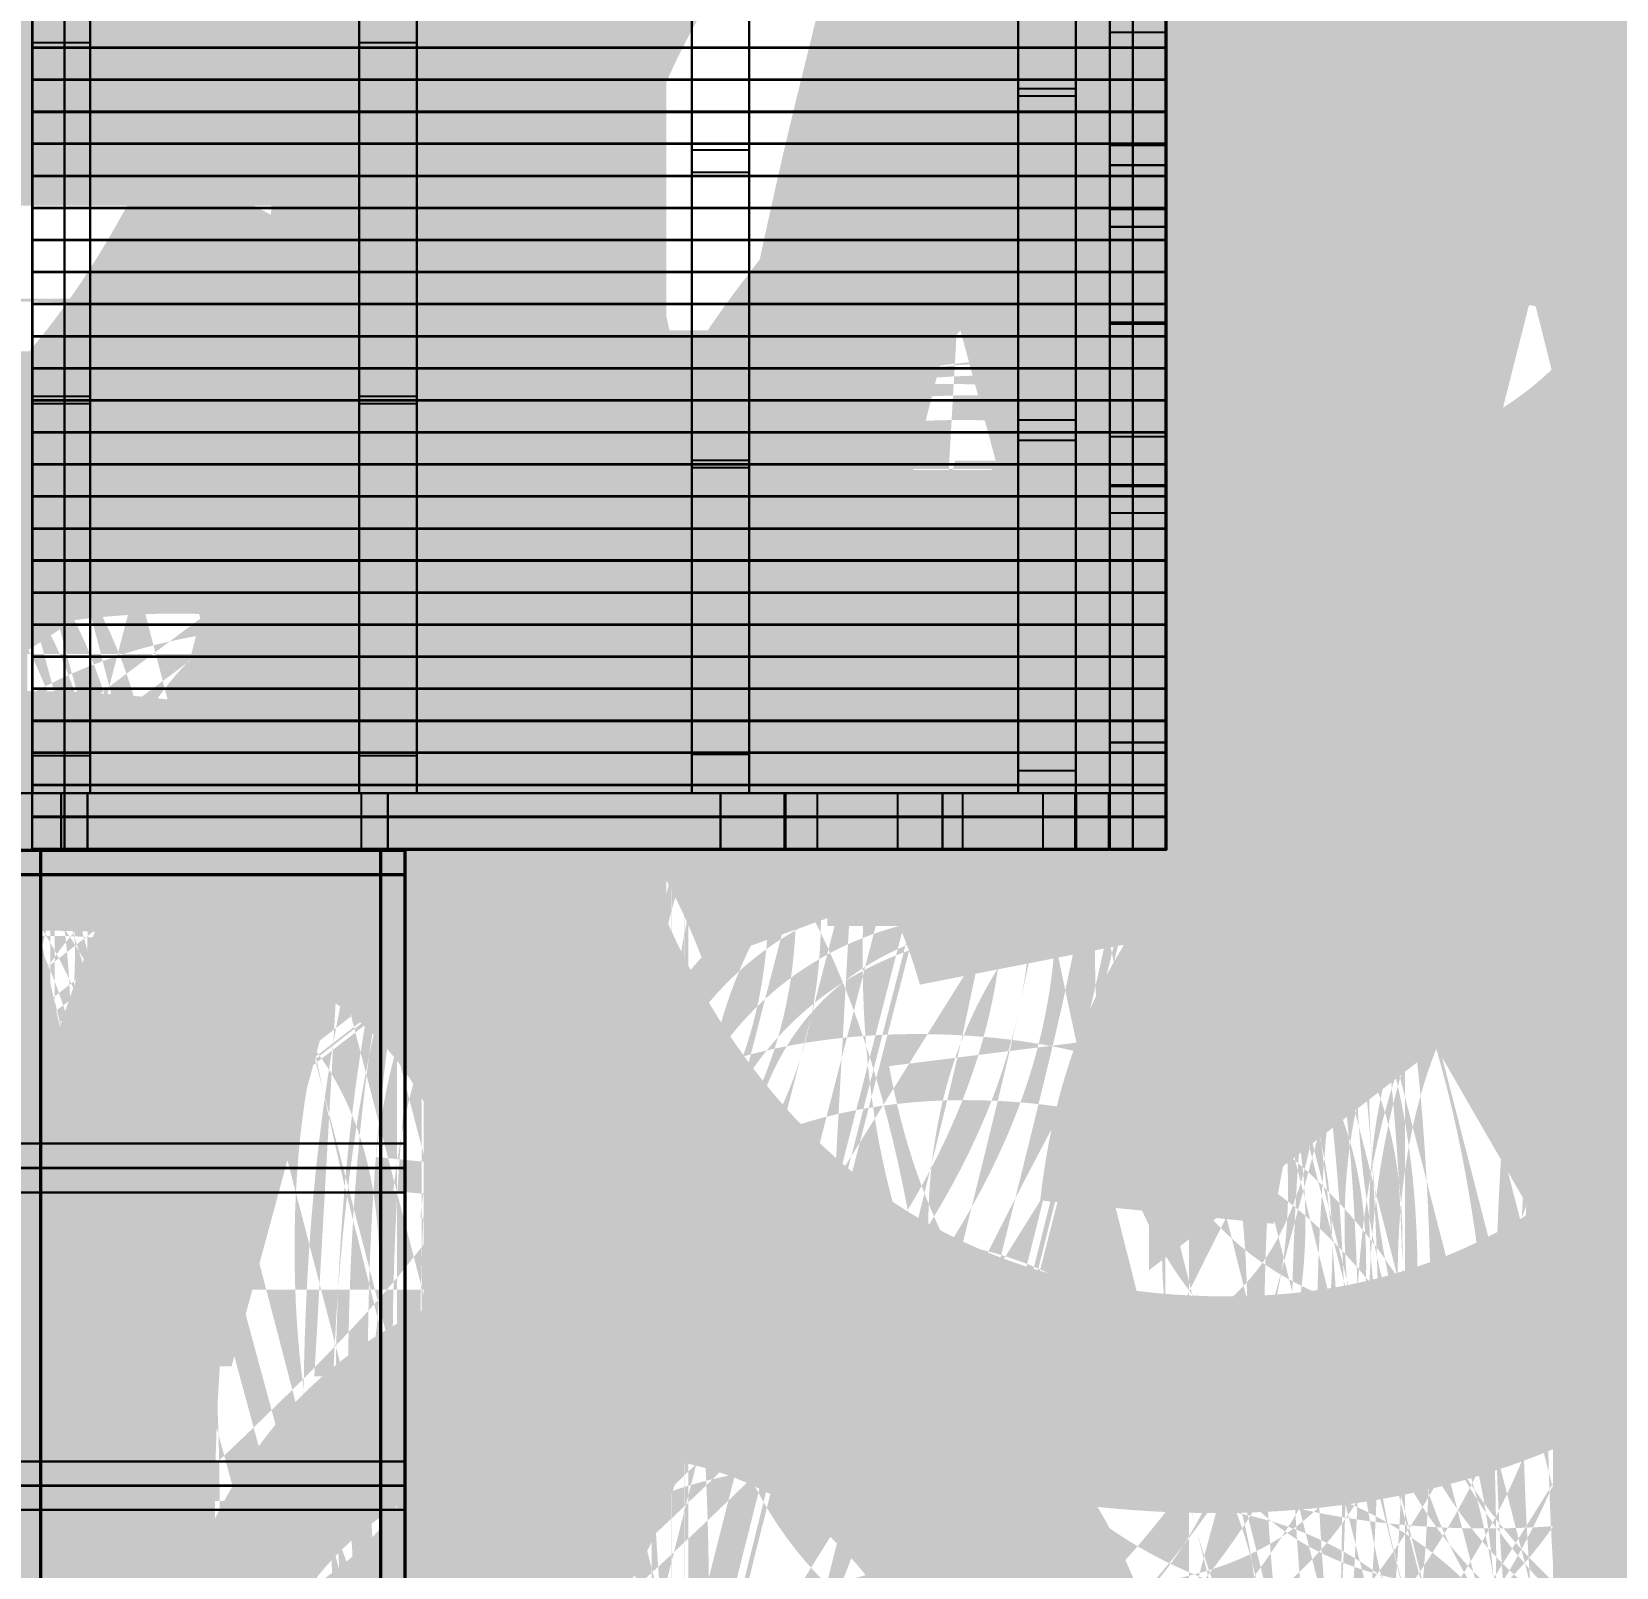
# Model space of a CAD drawing. Header units: inches. Extents: x 121 to 1265, y -33 to 627.
# Drawn here: x 733.3 to 831, y 79 to 173.8 of the extents above; entities that cross this region are included whole.
import ezdxf

# ---------------------------------------------------------------- set-up
doc = ezdxf.new("R2010")
doc.units = ezdxf.units.IN
doc.header["$MEASUREMENT"] = 0
for name, color, linetype in [('C5', 2, 'CONTINUOUS'), ('n5', 9, 'CONTINUOUS'), ('R1', 4, 'CONTINUOUS'), ('RT1', 7, 'CONTINUOUS'), ('W1', 5, 'CONTINUOUS')]:
    doc.layers.add(name, color=color, linetype=linetype)

msp = doc.modelspace()

# ---------------------------------------------------------------- linework, layer by layer
at = {"layer": 'C5'}
for points in [[(733.87, 123.23, 98.44), (733.87, 44.91, 98.44), (732.37, 44.91, 98.44), (732.37, 123.23, 98.44)], [(733.87, 44.91, 102), (733.87, 123.23, 102), (732.37, 123.23, 102), (732.37, 44.91, 102)], [(756.28, 123.23, 98.44), (732.37, 123.23, 98.44), (732.37, 123.23, 102), (756.28, 123.23, 102)], [(756.28, 121.73, 98.44), (732.37, 121.73, 98.44), (732.37, 123.23, 98.44), (756.28, 123.23, 98.44)], [(732.37, 121.73, 102), (756.28, 121.73, 102), (756.28, 123.23, 102), (732.37, 123.23, 102)], [(754.78, 44.91, 98.44), (754.78, 123.23, 98.44), (756.28, 123.23, 98.44), (756.28, 44.91, 98.44)], [(754.78, 123.23, 102), (754.78, 44.91, 102), (756.28, 44.91, 102), (756.28, 123.23, 102)], [(756.28, 44.91, 98.44), (756.28, 123.23, 98.44), (756.28, 123.23, 102), (756.28, 44.91, 102)], [(756.28, 103.65, 98.44), (732.37, 103.65, 98.44), (732.37, 103.65, 102), (756.28, 103.65, 102)], [(756.28, 102.15, 98.44), (732.37, 102.15, 98.44), (732.37, 103.65, 98.44), (756.28, 103.65, 98.44)], [(732.37, 102.15, 102), (756.28, 102.15, 102), (756.28, 103.65, 102), (732.37, 103.65, 102)], [(756.28, 84.07, 98.44), (732.37, 84.07, 98.44), (732.37, 84.07, 102), (756.28, 84.07, 102)], [(756.28, 82.57, 98.44), (732.37, 82.57, 98.44), (732.37, 84.07, 98.44), (756.28, 84.07, 98.44)], [(732.37, 82.57, 102), (756.28, 82.57, 102), (756.28, 84.07, 102), (732.37, 84.07, 102)]]:
    msp.add_3dface(points, dxfattribs=at)
at = {"layer": 'n5'}
for points in [[(733.31, 224.23, -6), (733.31, 123.35, -6), (733.31, 123.35), (733.31, 224.23)], [(735.31, 224.23, -6), (735.31, 123.35, -6), (733.31, 123.35, -6), (733.31, 224.23, -6)], [(735.31, 123.35), (735.31, 224.23), (733.31, 224.23), (733.31, 123.35)], [(801.21, 123.35, -6), (801.21, 224.23, -6), (803.21, 224.23, -6), (803.21, 123.35, -6)], [(801.21, 224.23), (801.21, 123.35), (803.21, 123.35), (803.21, 224.23)], [(803.21, 123.35, -6), (803.21, 224.23, -6), (803.21, 224.23), (803.21, 123.35)], [(803.21, 172.78, -6), (733.31, 172.78, -6), (733.31, 174.78, -6), (803.21, 174.78, -6)], [(733.31, 172.78), (803.21, 172.78), (803.21, 174.78), (733.31, 174.78)], [(803.21, 172.8, -6), (733.31, 172.8, -6), (733.31, 172.8), (803.21, 172.8)], [(803.21, 170.8, -6), (733.31, 170.8, -6), (733.31, 172.8, -6), (803.21, 172.8, -6)], [(733.31, 170.8), (803.21, 170.8), (803.21, 172.8), (733.31, 172.8)], [(803.21, 170.82, -6), (733.31, 170.82, -6), (733.31, 170.82), (803.21, 170.82)], [(803.21, 168.82, -6), (733.31, 168.82, -6), (733.31, 170.82, -6), (803.21, 170.82, -6)], [(733.31, 168.82), (803.21, 168.82), (803.21, 170.82), (733.31, 170.82)], [(803.21, 168.85, -6), (733.31, 168.85, -6), (733.31, 168.85), (803.21, 168.85)], [(803.21, 166.85, -6), (733.31, 166.85, -6), (733.31, 168.85, -6), (803.21, 168.85, -6)], [(733.31, 166.85), (803.21, 166.85), (803.21, 168.85), (733.31, 168.85)], [(803.21, 166.87, -6), (733.31, 166.87, -6), (733.31, 166.87), (803.21, 166.87)], [(803.21, 164.87, -6), (733.31, 164.87, -6), (733.31, 166.87, -6), (803.21, 166.87, -6)], [(733.31, 164.87), (803.21, 164.87), (803.21, 166.87), (733.31, 166.87)], [(803.21, 164.89, -6), (733.31, 164.89, -6), (733.31, 164.89), (803.21, 164.89)], [(803.21, 162.89, -6), (733.31, 162.89, -6), (733.31, 164.89, -6), (803.21, 164.89, -6)], [(733.31, 162.89), (803.21, 162.89), (803.21, 164.89), (733.31, 164.89)], [(803.21, 162.91, -6), (733.31, 162.91, -6), (733.31, 162.91), (803.21, 162.91)], [(803.21, 160.91, -6), (733.31, 160.91, -6), (733.31, 162.91, -6), (803.21, 162.91, -6)], [(733.31, 160.91), (803.21, 160.91), (803.21, 162.91), (733.31, 162.91)], [(803.21, 160.93, -6), (733.31, 160.93, -6), (733.31, 160.93), (803.21, 160.93)], [(803.21, 158.93, -6), (733.31, 158.93, -6), (733.31, 160.93, -6), (803.21, 160.93, -6)], [(733.31, 158.93), (803.21, 158.93), (803.21, 160.93), (733.31, 160.93)], [(803.21, 158.96, -6), (733.31, 158.96, -6), (733.31, 158.96), (803.21, 158.96)], [(803.21, 156.96, -6), (733.31, 156.96, -6), (733.31, 158.96, -6), (803.21, 158.96, -6)], [(733.31, 156.96), (803.21, 156.96), (803.21, 158.96), (733.31, 158.96)], [(803.21, 156.98, -6), (733.31, 156.98, -6), (733.31, 156.98), (803.21, 156.98)], [(803.21, 154.98, -6), (733.31, 154.98, -6), (733.31, 156.98, -6), (803.21, 156.98, -6)], [(733.31, 154.98), (803.21, 154.98), (803.21, 156.98), (733.31, 156.98)], [(803.21, 155, -6), (733.31, 155, -6), (733.31, 155), (803.21, 155)], [(803.21, 153, -6), (733.31, 153, -6), (733.31, 155, -6), (803.21, 155, -6)], [(733.31, 153), (803.21, 153), (803.21, 155), (733.31, 155)], [(803.21, 153.02, -6), (733.31, 153.02, -6), (733.31, 153.02), (803.21, 153.02)], [(803.21, 151.02, -6), (733.31, 151.02, -6), (733.31, 153.02, -6), (803.21, 153.02, -6)], [(733.31, 151.02), (803.21, 151.02), (803.21, 153.02), (733.31, 153.02)], [(803.21, 151.05, -6), (733.31, 151.05, -6), (733.31, 151.05), (803.21, 151.05)], [(803.21, 149.05, -6), (733.31, 149.05, -6), (733.31, 151.05, -6), (803.21, 151.05, -6)], [(733.31, 149.05), (803.21, 149.05), (803.21, 151.05), (733.31, 151.05)], [(803.21, 149.07, -6), (733.31, 149.07, -6), (733.31, 149.07), (803.21, 149.07)], [(803.21, 147.07, -6), (733.31, 147.07, -6), (733.31, 149.07, -6), (803.21, 149.07, -6)], [(733.31, 147.07), (803.21, 147.07), (803.21, 149.07), (733.31, 149.07)], [(803.21, 147.09, -6), (733.31, 147.09, -6), (733.31, 147.09), (803.21, 147.09)], [(803.21, 145.09, -6), (733.31, 145.09, -6), (733.31, 147.09, -6), (803.21, 147.09, -6)], [(733.31, 145.09), (803.21, 145.09), (803.21, 147.09), (733.31, 147.09)], [(803.21, 145.11, -6), (733.31, 145.11, -6), (733.31, 145.11), (803.21, 145.11)], [(803.21, 143.11, -6), (733.31, 143.11, -6), (733.31, 145.11, -6), (803.21, 145.11, -6)], [(733.31, 143.11), (803.21, 143.11), (803.21, 145.11), (733.31, 145.11)], [(803.21, 143.13, -6), (733.31, 143.13, -6), (733.31, 143.13), (803.21, 143.13)], [(803.21, 141.13, -6), (733.31, 141.13, -6), (733.31, 143.13, -6), (803.21, 143.13, -6)], [(733.31, 141.13), (803.21, 141.13), (803.21, 143.13), (733.31, 143.13)], [(803.21, 141.16, -6), (733.31, 141.16, -6), (733.31, 141.16), (803.21, 141.16)], [(803.21, 139.16, -6), (733.31, 139.16, -6), (733.31, 141.16, -6), (803.21, 141.16, -6)], [(733.31, 139.16), (803.21, 139.16), (803.21, 141.16), (733.31, 141.16)], [(803.21, 139.18, -6), (733.31, 139.18, -6), (733.31, 139.18), (803.21, 139.18)], [(803.21, 137.18, -6), (733.31, 137.18, -6), (733.31, 139.18, -6), (803.21, 139.18, -6)], [(733.31, 137.18), (803.21, 137.18), (803.21, 139.18), (733.31, 139.18)], [(803.21, 137.2, -6), (733.31, 137.2, -6), (733.31, 137.2), (803.21, 137.2)], [(803.21, 135.2, -6), (733.31, 135.2, -6), (733.31, 137.2, -6), (803.21, 137.2, -6)], [(733.31, 135.2), (803.21, 135.2), (803.21, 137.2), (733.31, 137.2)], [(803.21, 135.22, -6), (733.31, 135.22, -6), (733.31, 135.22), (803.21, 135.22)], [(803.21, 133.22, -6), (733.31, 133.22, -6), (733.31, 135.22, -6), (803.21, 135.22, -6)], [(733.31, 133.22), (803.21, 133.22), (803.21, 135.22), (733.31, 135.22)], [(803.21, 133.24, -6), (733.31, 133.24, -6), (733.31, 133.24), (803.21, 133.24)], [(803.21, 131.24, -6), (733.31, 131.24, -6), (733.31, 133.24, -6), (803.21, 133.24, -6)], [(733.31, 131.24), (803.21, 131.24), (803.21, 133.24), (733.31, 133.24)], [(803.21, 131.27, -6), (733.31, 131.27, -6), (733.31, 131.27), (803.21, 131.27)], [(803.21, 129.27, -6), (733.31, 129.27, -6), (733.31, 131.27, -6), (803.21, 131.27, -6)], [(733.31, 129.27), (803.21, 129.27), (803.21, 131.27), (733.31, 131.27)], [(803.21, 129.29, -6), (733.31, 129.29, -6), (733.31, 129.29), (803.21, 129.29)], [(803.21, 127.29, -6), (733.31, 127.29, -6), (733.31, 129.29, -6), (803.21, 129.29, -6)], [(733.31, 127.29), (803.21, 127.29), (803.21, 129.29), (733.31, 129.29)], [(803.21, 127.31, -6), (733.31, 127.31, -6), (733.31, 127.31), (803.21, 127.31)], [(803.21, 125.31, -6), (733.31, 125.31, -6), (733.31, 127.31, -6), (803.21, 127.31, -6)], [(733.31, 125.31), (803.21, 125.31), (803.21, 127.31), (733.31, 127.31)], [(733.31, 125.35, -6), (803.21, 125.35, -6), (803.21, 123.35, -6), (733.31, 123.35, -6)], [(803.21, 125.35), (733.31, 125.35), (733.31, 123.35), (803.21, 123.35)], [(803.21, 125.33, -6), (733.31, 125.33, -6), (733.31, 125.33), (803.21, 125.33)], [(803.21, 123.33, -6), (733.31, 123.33, -6), (733.31, 125.33, -6), (803.21, 125.33, -6)], [(733.31, 123.33), (803.21, 123.33), (803.21, 125.33), (733.31, 125.33)], [(733.31, 123.35, -6), (803.21, 123.35, -6), (803.21, 123.35), (733.31, 123.35)]]:
    msp.add_3dface(points, dxfattribs=at)
at = {"layer": 'R1'}
for points in [[(733.79, 123.29, 102.27), (733.79, 44.81, 102.27), (732.29, 44.81, 102.29), (732.29, 123.29, 102.29)], [(756.29, 123.29, 102), (732.29, 123.29, 102.29), (732.33, 123.29, 105.86), (756.33, 123.29, 105.56)], [(756.29, 121.79, 102), (732.29, 121.79, 102.29), (732.29, 123.29, 102.29), (756.29, 123.29, 102)], [(733.83, 44.81, 105.84), (733.83, 123.29, 105.84), (732.33, 123.29, 105.86), (732.33, 44.81, 105.86)], [(732.33, 121.79, 105.86), (756.33, 121.79, 105.56), (756.33, 123.29, 105.56), (732.33, 123.29, 105.86)], [(754.79, 44.81, 102.02), (754.79, 123.29, 102.02), (756.29, 123.29, 102), (756.29, 44.81, 102)], [(754.83, 123.29, 105.58), (754.83, 44.81, 105.58), (756.33, 44.81, 105.56), (756.33, 123.29, 105.56)], [(756.29, 44.81, 102), (756.29, 123.29, 102), (756.33, 123.29, 105.56), (756.33, 44.81, 105.56)], [(732.29, 105.17, 102.29), (756.29, 105.17, 102), (756.29, 103.67, 102), (732.29, 103.67, 102.29)], [(756.33, 105.17, 105.56), (732.33, 105.17, 105.86), (732.33, 103.67, 105.86), (756.33, 103.67, 105.56)], [(732.29, 103.67, 102.29), (756.29, 103.67, 102), (756.33, 103.67, 105.56), (732.33, 103.67, 105.86)], [(732.29, 85.55, 102.29), (756.29, 85.55, 102), (756.29, 84.05, 102), (732.29, 84.05, 102.29)], [(756.33, 85.55, 105.56), (732.33, 85.55, 105.86), (732.33, 84.05, 105.86), (756.33, 84.05, 105.56)], [(732.29, 84.05, 102.29), (756.29, 84.05, 102), (756.33, 84.05, 105.56), (732.33, 84.05, 105.86)]]:
    msp.add_3dface(points, dxfattribs=at)
at = {"layer": 'RT1'}
for points in [[(733.33, 220.79, 113.96), (733.33, 126.79, 115.91), (736.88, 126.79, 115.91), (736.88, 220.79, 113.96)], [(733.33, 220.79, 113.96), (733.33, 220.76, 112.5), (733.33, 126.76, 114.45), (733.33, 126.79, 115.91)], [(736.88, 220.79, 108), (736.88, 126.79, 108), (733.33, 126.79, 108), (733.33, 220.79, 108)], [(733.33, 220.79, 108), (733.33, 126.79, 108), (733.33, 126.79, 109.46), (733.33, 220.79, 109.46)], [(736.88, 220.79, 113.96), (736.88, 126.79, 115.91), (736.88, 126.76, 114.45), (736.88, 220.76, 112.5)], [(736.88, 220.79, 108), (736.88, 220.79, 109.46), (736.88, 126.79, 109.46), (736.88, 126.79, 108)], [(753.48, 220.79, 113.96), (753.48, 126.79, 115.91), (757.03, 126.79, 115.91), (757.03, 220.79, 113.96)], [(753.48, 220.79, 113.96), (753.48, 220.76, 112.5), (753.48, 126.76, 114.45), (753.48, 126.79, 115.91)], [(757.03, 220.79, 108), (757.03, 126.79, 108), (753.48, 126.79, 108), (753.48, 220.79, 108)], [(753.48, 220.79, 108), (753.48, 126.79, 108), (753.48, 126.79, 109.46), (753.48, 220.79, 109.46)], [(757.03, 220.79, 113.96), (757.03, 126.79, 115.91), (757.03, 126.76, 114.45), (757.03, 220.76, 112.5)], [(757.03, 220.79, 108), (757.03, 220.79, 109.46), (757.03, 126.79, 109.46), (757.03, 126.79, 108)], [(777.54, 220.79, 108), (777.54, 126.79, 108), (773.99, 126.79, 108), (773.99, 220.79, 108)], [(773.99, 220.79, 108), (773.99, 126.79, 108), (773.99, 126.79, 109.46), (773.99, 220.79, 109.46)], [(777.54, 220.79, 108), (777.54, 220.79, 109.46), (777.54, 126.79, 109.46), (777.54, 126.79, 108)], [(797.68, 220.79, 108), (797.68, 126.79, 108), (794.13, 126.79, 108), (794.13, 220.79, 108)], [(794.13, 220.79, 108), (794.13, 126.79, 108), (794.13, 126.79, 109.46), (794.13, 220.79, 109.46)], [(797.68, 220.79, 108), (797.68, 220.79, 109.46), (797.68, 126.79, 109.46), (797.68, 126.79, 108)], [(773.99, 205.76, 114.27), (773.99, 126.79, 115.91), (777.54, 126.79, 115.91), (777.54, 205.76, 114.27)], [(773.99, 205.76, 114.27), (773.99, 205.73, 112.81), (773.99, 126.76, 114.45), (773.99, 126.79, 115.91)], [(777.54, 205.76, 114.27), (777.54, 126.79, 115.91), (777.54, 126.76, 114.45), (777.54, 205.73, 112.81)], [(794.13, 193.41, 114.53), (794.13, 126.79, 115.91), (797.68, 126.79, 115.91), (797.68, 193.41, 114.53)], [(794.13, 193.41, 114.53), (794.13, 193.38, 113.07), (794.13, 126.76, 114.45), (794.13, 126.79, 115.91)], [(797.68, 193.41, 114.53), (797.68, 126.79, 115.91), (797.68, 126.76, 114.45), (797.68, 193.38, 113.07)], [(794.13, 189.53, 114.65), (794.13, 189.92, 113.24), (794.13, 170.66, 108), (794.13, 170.28, 109.41)], [(797.68, 189.53, 114.65), (797.68, 170.28, 109.41), (797.68, 170.66, 108), (797.68, 189.92, 113.24)], [(794.13, 189.53, 114.65), (794.13, 170.28, 109.41), (797.68, 170.28, 109.41), (797.68, 189.53, 114.65)], [(773.99, 184.28, 109.39), (773.99, 166.48, 115.13), (777.54, 166.48, 115.13), (777.54, 184.28, 109.39)], [(773.99, 184.28, 109.39), (773.99, 183.83, 108), (773.99, 166.03, 113.74), (773.99, 166.48, 115.13)], [(777.54, 184.28, 109.39), (777.54, 166.48, 115.13), (777.54, 166.03, 113.74), (777.54, 183.83, 108)], [(733.33, 173.1, 114.99), (733.33, 173.46, 113.58), (733.33, 151.65, 108), (733.33, 151.29, 109.41)], [(733.33, 173.1, 114.99), (733.33, 151.29, 109.41), (736.88, 151.29, 109.41), (736.88, 173.1, 114.99)], [(736.88, 173.1, 114.99), (736.88, 151.29, 109.41), (736.88, 151.65, 108), (736.88, 173.46, 113.58)], [(753.48, 173.1, 114.99), (753.48, 173.46, 113.58), (753.48, 151.65, 108), (753.48, 151.29, 109.41)], [(753.48, 173.1, 114.99), (753.48, 151.29, 109.41), (757.03, 151.29, 109.41), (757.03, 173.1, 114.99)], [(757.03, 173.1, 114.99), (757.03, 151.29, 109.41), (757.03, 151.65, 108), (757.03, 173.46, 113.58)], [(794.13, 169.81, 109.39), (794.13, 149.83, 115.47), (797.68, 149.83, 115.47), (797.68, 169.81, 109.39)], [(794.13, 169.81, 109.39), (794.13, 169.38, 108), (794.13, 149.41, 114.08), (794.13, 149.83, 115.47)], [(797.68, 169.81, 109.39), (797.68, 149.83, 115.47), (797.68, 149.41, 114.08), (797.68, 169.38, 108)], [(773.99, 165.1, 115.16), (773.99, 165.55, 113.77), (773.99, 147.79, 108), (773.99, 147.34, 109.39)], [(777.54, 165.1, 115.16), (777.54, 147.34, 109.39), (777.54, 147.79, 108), (777.54, 165.55, 113.77)], [(773.99, 165.1, 115.16), (773.99, 147.34, 109.39), (777.54, 147.34, 109.39), (777.54, 165.1, 115.16)], [(733.33, 150.81, 109.4), (733.33, 129.12, 115.9), (736.88, 129.12, 115.9), (736.88, 150.81, 109.4)], [(733.33, 150.81, 109.4), (733.33, 150.39, 108), (733.33, 128.7, 114.51), (733.33, 129.12, 115.9)], [(736.88, 150.81, 109.4), (736.88, 129.12, 115.9), (736.88, 128.7, 114.51), (736.88, 150.39, 108)], [(753.48, 150.81, 109.4), (753.48, 129.12, 115.9), (757.03, 129.12, 115.9), (757.03, 150.81, 109.4)], [(753.48, 150.81, 109.4), (753.48, 150.39, 108), (753.48, 128.7, 114.51), (753.48, 129.12, 115.9)], [(757.03, 150.81, 109.4), (757.03, 129.12, 115.9), (757.03, 128.7, 114.51), (757.03, 150.39, 108)], [(794.13, 148.55, 115.5), (794.13, 148.96, 114.11), (794.13, 128.61, 108), (794.13, 128.19, 109.4)], [(797.68, 148.55, 115.5), (797.68, 128.19, 109.4), (797.68, 128.61, 108), (797.68, 148.96, 114.11)], [(794.13, 148.55, 115.5), (794.13, 128.19, 109.4), (797.68, 128.19, 109.4), (797.68, 148.55, 115.5)], [(773.99, 146.86, 109.37), (773.99, 129.2, 115.9), (777.54, 129.2, 115.9), (777.54, 146.86, 109.37)], [(773.99, 146.86, 109.37), (773.99, 146.36, 108), (773.99, 128.7, 114.54), (773.99, 129.2, 115.9)], [(777.54, 146.86, 109.37), (777.54, 129.2, 115.9), (777.54, 128.7, 114.54), (777.54, 146.36, 108)], [(733.33, 126.79, 108.04), (733.33, 126.79, 115.88), (733.33, 128.25, 115.88), (733.33, 128.25, 108.04)], [(736.88, 126.79, 108.04), (736.88, 128.25, 108.04), (736.88, 128.25, 115.88), (736.88, 126.79, 115.88)], [(753.48, 126.79, 108.04), (753.48, 126.79, 115.88), (753.48, 128.25, 115.88), (753.48, 128.25, 108.04)], [(757.03, 126.79, 108.04), (757.03, 128.25, 108.04), (757.03, 128.25, 115.88), (757.03, 126.79, 115.88)], [(773.99, 126.79, 108.04), (773.99, 126.79, 115.88), (773.99, 128.25, 115.88), (773.99, 128.25, 108.04)], [(777.54, 126.79, 108.04), (777.54, 128.25, 108.04), (777.54, 128.25, 115.88), (777.54, 126.79, 115.88)], [(794.13, 126.79, 108.04), (794.13, 126.79, 115.88), (794.13, 128.25, 115.88), (794.13, 128.25, 108.04)], [(797.68, 126.79, 108.04), (797.68, 128.25, 108.04), (797.68, 128.25, 115.88), (797.68, 126.79, 115.88)], [(736.88, 126.79, 108.04), (736.88, 126.79, 115.88), (733.33, 126.79, 115.88), (733.33, 126.79, 108.04)], [(757.03, 126.79, 108.04), (757.03, 126.79, 115.88), (753.48, 126.79, 115.88), (753.48, 126.79, 108.04)], [(777.54, 126.79, 108.04), (777.54, 126.79, 115.88), (773.99, 126.79, 115.88), (773.99, 126.79, 108.04)], [(797.68, 126.79, 108.04), (797.68, 126.79, 115.88), (794.13, 126.79, 115.88), (794.13, 126.79, 108.04)]]:
    msp.add_3dface(points, dxfattribs=at)
at = {"layer": 'W1'}
for points in [[(803.28, 211.66), (803.28, 123.29), (799.78, 123.29), (799.78, 211.66)], [(799.78, 123.29, 1.5), (799.78, 211.66, 1.5), (799.78, 211.66), (799.78, 123.29)], [(803.28, 123.29, 126), (803.28, 211.66, 126), (799.78, 211.66, 126), (799.78, 123.29, 126)], [(799.78, 211.66, 124.5), (799.78, 123.29, 124.5), (799.78, 123.29, 126), (799.78, 211.66, 126)], [(803.28, 211.66, 1.5), (803.28, 123.29, 1.5), (803.28, 123.29), (803.28, 211.66)], [(803.28, 123.29, 124.5), (803.28, 211.66, 124.5), (803.28, 211.66, 126), (803.28, 123.29, 126)], [(803.28, 145.74, 30), (803.28, 193.74, 30), (799.78, 193.74, 30), (799.78, 145.74, 30)], [(799.78, 193.74, 28.5), (799.78, 145.74, 28.5), (799.78, 145.74, 30), (799.78, 193.74, 30)], [(803.28, 193.74, 96), (803.28, 145.74, 96), (799.78, 145.74, 96), (799.78, 193.74, 96)], [(799.78, 145.74, 97.5), (799.78, 193.74, 97.5), (799.78, 193.74, 96), (799.78, 145.74, 96)], [(803.28, 145.8, 112), (803.28, 193.68, 112), (799.78, 193.68, 112), (799.78, 145.8, 112)], [(799.78, 193.68, 110.5), (799.78, 145.8, 110.5), (799.78, 145.8, 112), (799.78, 193.68, 112)], [(803.28, 145.74, 28.5), (803.28, 193.74, 28.5), (803.28, 193.74, 30), (803.28, 145.74, 30)], [(803.28, 193.74, 97.5), (803.28, 145.74, 97.5), (803.28, 145.74, 96), (803.28, 193.74, 96)], [(803.28, 145.8, 110.5), (803.28, 193.68, 110.5), (803.28, 193.68, 112), (803.28, 145.8, 112)], [(803.28, 166.78, 112), (803.28, 173.72, 96), (799.78, 173.72, 96), (799.78, 166.78, 112)], [(799.78, 172.35, 95.4), (799.78, 165.41, 111.4), (799.78, 166.78, 112), (799.78, 173.72, 96)], [(803.28, 165.41, 111.4), (803.28, 172.35, 95.4), (803.28, 173.72, 96), (803.28, 166.78, 112)], [(803.28, 165.54, 126), (803.28, 165.54, 112), (799.78, 165.54, 112), (799.78, 165.54, 126)], [(799.78, 164.04, 112), (799.78, 164.04, 126), (799.78, 165.54, 126), (799.78, 165.54, 112)], [(803.28, 164.04, 126), (803.28, 164.04, 112), (803.28, 165.54, 112), (803.28, 165.54, 126)], [(799.78, 164.17, 111.4), (799.78, 157.24, 95.4), (799.78, 155.86, 96), (799.78, 162.8, 112)], [(803.28, 157.24, 95.4), (803.28, 164.17, 111.4), (803.28, 162.8, 112), (803.28, 155.86, 96)], [(803.28, 155.86, 96), (803.28, 162.8, 112), (799.78, 162.8, 112), (799.78, 155.86, 96)], [(803.28, 161.74, 30), (803.28, 161.74), (799.78, 161.74), (799.78, 161.74, 30)], [(799.78, 160.24), (799.78, 160.24, 30), (799.78, 161.74, 30), (799.78, 161.74)], [(803.28, 160.24, 30), (803.28, 160.24), (803.28, 161.74), (803.28, 161.74, 30)], [(803.28, 148.8, 112), (803.28, 155.74, 96), (799.78, 155.74, 96), (799.78, 148.8, 112)], [(799.78, 154.36, 95.4), (799.78, 147.43, 111.4), (799.78, 148.8, 112), (799.78, 155.74, 96)], [(803.28, 147.43, 111.4), (803.28, 154.36, 95.4), (803.28, 155.74, 96), (803.28, 148.8, 112)], [(799.78, 147.3, 126), (799.78, 147.3, 96), (799.78, 145.8, 96), (799.78, 145.8, 126)], [(803.28, 147.3, 96), (803.28, 147.3, 126), (803.28, 145.8, 126), (803.28, 145.8, 96)], [(803.28, 145.8, 96), (803.28, 145.8, 126), (799.78, 145.8, 126), (799.78, 145.8, 96)], [(803.28, 145.74, 126), (803.28, 145.74), (799.78, 145.74), (799.78, 145.74, 126)], [(799.78, 144.24), (799.78, 144.24, 126), (799.78, 145.74, 126), (799.78, 145.74)], [(803.28, 126.79, 42), (803.28, 145.74, 42), (799.78, 145.74, 42), (799.78, 126.79, 42)], [(799.78, 145.74, 40.5), (799.78, 126.79, 40.5), (799.78, 126.79, 42), (799.78, 145.74, 42)], [(803.28, 126.79, 84), (803.28, 145.74, 84), (799.78, 145.74, 84), (799.78, 126.79, 84)], [(799.78, 145.74, 82.5), (799.78, 126.79, 82.5), (799.78, 126.79, 84), (799.78, 145.74, 84)], [(803.28, 145.74, 84.06), (803.28, 126.79, 84.06), (799.78, 126.79, 84.06), (799.78, 145.74, 84.06)], [(799.78, 126.79, 85.56), (799.78, 145.74, 85.56), (799.78, 145.74, 84.06), (799.78, 126.79, 84.06)], [(803.28, 129.91, 84), (803.28, 145.74, 42.53), (799.78, 145.74, 42.53), (799.78, 129.91, 84)], [(799.78, 144.34, 41.99), (799.78, 128.51, 83.47), (799.78, 129.91, 84), (799.78, 145.74, 42.53)], [(803.28, 144.24, 126), (803.28, 144.24), (803.28, 145.74), (803.28, 145.74, 126)], [(803.28, 126.79, 40.5), (803.28, 145.74, 40.5), (803.28, 145.74, 42), (803.28, 126.79, 42)], [(803.28, 126.79, 82.5), (803.28, 145.74, 82.5), (803.28, 145.74, 84), (803.28, 126.79, 84)], [(803.28, 145.74, 85.56), (803.28, 126.79, 85.56), (803.28, 126.79, 84.06), (803.28, 145.74, 84.06)], [(803.28, 128.51, 83.47), (803.28, 144.34, 41.99), (803.28, 145.74, 42.53), (803.28, 129.91, 84)], [(803.28, 144.08, 42), (803.28, 129.91), (799.78, 129.91), (799.78, 144.08, 42)], [(799.78, 128.49, 0.48), (799.78, 142.66, 42.48), (799.78, 144.08, 42), (799.78, 129.91)], [(803.28, 144.08, 126), (803.28, 129.91, 84.06), (799.78, 129.91, 84.06), (799.78, 144.08, 126)], [(799.78, 128.49, 84.54), (799.78, 142.66, 126.48), (799.78, 144.08, 126), (799.78, 129.91, 84.06)], [(803.28, 142.66, 42.48), (803.28, 128.49, 0.48), (803.28, 129.91), (803.28, 144.08, 42)], [(803.28, 142.66, 126.48), (803.28, 128.49, 84.54), (803.28, 129.91, 84.06), (803.28, 144.08, 126)], [(799.78, 128.29, 126), (799.78, 128.29), (799.78, 126.79), (799.78, 126.79, 126)], [(803.28, 128.29), (803.28, 128.29, 126), (803.28, 126.79, 126), (803.28, 126.79)], [(799.72, 123.29), (732.34, 123.29), (732.34, 126.79), (799.72, 126.79)], [(732.34, 126.79, 1.5), (799.72, 126.79, 1.5), (799.72, 126.79), (732.34, 126.79)], [(733.84, 126.79, 126), (733.84, 126.79), (732.34, 126.79), (732.34, 126.79, 126)], [(732.34, 123.29, 126), (799.72, 123.29, 126), (799.72, 126.79, 126), (732.34, 126.79, 126)], [(799.72, 126.79, 124.5), (732.34, 126.79, 124.5), (732.34, 126.79, 126), (799.72, 126.79, 126)], [(732.34, 123.29, 42), (735.1, 123.29, 42), (735.1, 126.79, 42), (732.34, 126.79, 42)], [(735.1, 126.79, 40.5), (732.34, 126.79, 40.5), (732.34, 126.79, 42), (735.1, 126.79, 42)], [(732.34, 123.29, 84), (735.1, 123.29, 84), (735.1, 126.79, 84), (732.34, 126.79, 84)], [(735.1, 126.79, 82.5), (732.34, 126.79, 82.5), (732.34, 126.79, 84), (735.1, 126.79, 84)], [(733.6, 126.79), (733.6, 126.79, 126), (735.1, 126.79, 126), (735.1, 126.79)], [(735.1, 123.29, 126), (735.1, 123.29), (735.1, 126.79), (735.1, 126.79, 126)], [(735.1, 123.29, 42), (755.25, 123.29, 42), (755.25, 126.79, 42), (735.1, 126.79, 42)], [(755.25, 126.79, 40.5), (735.1, 126.79, 40.5), (735.1, 126.79, 42), (755.25, 126.79, 42)], [(735.1, 123.29, 84), (755.25, 123.29, 84), (755.25, 126.79, 84), (735.1, 126.79, 84)], [(755.25, 126.79, 82.5), (735.1, 126.79, 82.5), (735.1, 126.79, 84), (755.25, 126.79, 84)], [(755.25, 123.29, 84.06), (735.1, 123.29, 84.06), (735.1, 126.79, 84.06), (755.25, 126.79, 84.06)], [(735.1, 126.79, 85.56), (755.25, 126.79, 85.56), (755.25, 126.79, 84.06), (735.1, 126.79, 84.06)], [(735.33, 126.79, 84.62), (752.2, 126.79, 126.56), (753.6, 126.79, 126), (736.72, 126.79, 84.06)], [(735.33, 126.79, 0.56), (752.2, 126.79, 42.56), (753.6, 126.79, 42), (736.72, 126.79)], [(753.88, 126.79, 41.99), (735.35, 126.79, 83.39), (736.72, 126.79, 84), (755.25, 126.79, 42.61)], [(753.6, 123.29, 126), (736.72, 123.29, 84.06), (736.72, 126.79, 84.06), (753.6, 126.79, 126)], [(736.72, 123.29, 84), (755.25, 123.29, 42.61), (755.25, 126.79, 42.61), (736.72, 126.79, 84)], [(753.6, 123.29, 42), (736.72, 123.29), (736.72, 126.79), (753.6, 126.79, 42)], [(753.75, 126.79), (753.75, 126.79, 126), (755.25, 126.79, 126), (755.25, 126.79)], [(755.25, 123.29, 126), (755.25, 123.29), (755.25, 126.79), (755.25, 126.79, 126)], [(755.25, 123.29, 42), (775.76, 123.29, 42), (775.76, 126.79, 42), (755.25, 126.79, 42)], [(775.76, 126.79, 40.5), (755.25, 126.79, 40.5), (755.25, 126.79, 42), (775.76, 126.79, 42)], [(755.25, 123.29, 84), (775.76, 123.29, 84), (775.76, 126.79, 84), (755.25, 126.79, 84)], [(775.76, 126.79, 82.5), (755.25, 126.79, 82.5), (755.25, 126.79, 84), (775.76, 126.79, 84)], [(774.26, 126.79), (774.26, 126.79, 126), (775.76, 126.79, 126), (775.76, 126.79)], [(775.76, 123.29, 126), (775.76, 123.29), (775.76, 126.79), (775.76, 126.79, 126)], [(775.76, 123.29, 42), (779.71, 123.29, 42), (779.71, 126.79, 42), (775.76, 126.79, 42)], [(779.71, 126.79, 40.5), (775.76, 126.79, 40.5), (775.76, 126.79, 42), (779.71, 126.79, 42)], [(775.76, 123.29, 84), (779.71, 123.29, 84), (779.71, 126.79, 84), (775.76, 126.79, 84)], [(779.71, 126.79, 82.5), (775.76, 126.79, 82.5), (775.76, 126.79, 84), (779.71, 126.79, 84)], [(778.21, 126.79), (778.21, 126.79, 126), (779.71, 126.79, 126), (779.71, 126.79)], [(779.71, 123.29, 30), (797.71, 123.29, 30), (797.71, 126.79, 30), (779.71, 126.79, 30)], [(797.71, 126.79, 28.5), (779.71, 126.79, 28.5), (779.71, 126.79, 30), (797.71, 126.79, 30)], [(779.71, 123.29, 126), (779.71, 123.29), (779.71, 126.79), (779.71, 126.79, 126)], [(797.71, 123.29, 96), (779.71, 123.29, 96), (779.71, 126.79, 96), (797.71, 126.79, 96)], [(779.71, 126.79, 97.5), (797.71, 126.79, 97.5), (797.71, 126.79, 96), (779.71, 126.79, 96)], [(779.77, 123.29, 96), (779.77, 123.29, 126), (779.77, 126.79, 126), (779.77, 126.79, 96)], [(781.27, 126.79, 126), (781.27, 126.79, 96), (779.77, 126.79, 96), (779.77, 126.79, 126)], [(779.77, 123.29, 112), (797.64, 123.29, 112), (797.64, 126.79, 112), (779.77, 126.79, 112)], [(797.64, 126.79, 110.5), (779.77, 126.79, 110.5), (779.77, 126.79, 112), (797.64, 126.79, 112)], [(781.74, 123.29, 96), (786.71, 123.29, 112), (786.71, 126.79, 112), (781.74, 126.79, 96)], [(788.15, 126.79, 111.55), (783.17, 126.79, 95.55), (781.74, 126.79, 96), (786.71, 126.79, 112)], [(787.96, 126.79, 112), (787.96, 126.79, 126), (789.46, 126.79, 126), (789.46, 126.79, 112)], [(794.24, 126.79, 95.55), (789.27, 126.79, 111.55), (790.7, 126.79, 112), (795.67, 126.79, 96)], [(789.46, 123.29, 126), (789.46, 123.29, 112), (789.46, 126.79, 112), (789.46, 126.79, 126)], [(790.7, 123.29, 112), (795.67, 123.29, 96), (795.67, 126.79, 96), (790.7, 126.79, 112)], [(796.14, 126.79, 96), (796.14, 126.79, 126), (797.64, 126.79, 126), (797.64, 126.79, 96)], [(797.64, 123.29, 126), (797.64, 123.29, 96), (797.64, 126.79, 96), (797.64, 126.79, 126)], [(797.71, 123.29), (797.71, 123.29, 126), (797.71, 126.79, 126), (797.71, 126.79)], [(799.21, 126.79, 126), (799.21, 126.79), (797.71, 126.79), (797.71, 126.79, 126)], [(797.71, 123.29, 42), (799.72, 123.29, 42), (799.72, 126.79, 42), (797.71, 126.79, 42)], [(799.72, 126.79, 40.5), (797.71, 126.79, 40.5), (797.71, 126.79, 42), (799.72, 126.79, 42)], [(797.71, 123.29, 84), (799.72, 123.29, 84), (799.72, 126.79, 84), (797.71, 126.79, 84)], [(799.72, 126.79, 82.5), (797.71, 126.79, 82.5), (797.71, 126.79, 84), (799.72, 126.79, 84)], [(798.22, 126.79), (798.22, 126.79, 126), (799.72, 126.79, 126), (799.72, 126.79)], [(799.72, 123.29, 126), (799.72, 123.29), (799.72, 126.79), (799.72, 126.79, 126)], [(803.28, 126.79), (803.28, 126.79, 126), (799.78, 126.79, 126), (799.78, 126.79)], [(803.28, 123.29, 42), (803.28, 126.79, 42), (799.78, 126.79, 42), (799.78, 123.29, 42)], [(799.78, 126.79, 40.5), (799.78, 123.29, 40.5), (799.78, 123.29, 42), (799.78, 126.79, 42)], [(803.28, 123.29, 84), (803.28, 126.79, 84), (799.78, 126.79, 84), (799.78, 123.29, 84)], [(799.78, 126.79, 82.5), (799.78, 123.29, 82.5), (799.78, 123.29, 84), (799.78, 126.79, 84)], [(803.28, 123.29, 40.5), (803.28, 126.79, 40.5), (803.28, 126.79, 42), (803.28, 123.29, 42)], [(803.28, 123.29, 82.5), (803.28, 126.79, 82.5), (803.28, 126.79, 84), (803.28, 123.29, 84)], [(799.78, 124.79, 126), (799.78, 124.79), (799.78, 123.29), (799.78, 123.29, 126)], [(803.28, 124.79), (803.28, 124.79, 126), (803.28, 123.29, 126), (803.28, 123.29)], [(799.72, 123.29, 1.5), (732.34, 123.29, 1.5), (732.34, 123.29), (799.72, 123.29)], [(733.84, 123.29), (733.84, 123.29, 126), (732.34, 123.29, 126), (732.34, 123.29)], [(732.34, 123.29, 124.5), (799.72, 123.29, 124.5), (799.72, 123.29, 126), (732.34, 123.29, 126)], [(732.34, 123.29, 40.5), (735.1, 123.29, 40.5), (735.1, 123.29, 42), (732.34, 123.29, 42)], [(732.34, 123.29, 82.5), (735.1, 123.29, 82.5), (735.1, 123.29, 84), (732.34, 123.29, 84)], [(733.6, 123.29, 126), (733.6, 123.29), (735.1, 123.29), (735.1, 123.29, 126)], [(735.1, 123.29, 40.5), (755.25, 123.29, 40.5), (755.25, 123.29, 42), (735.1, 123.29, 42)], [(735.1, 123.29, 82.5), (755.25, 123.29, 82.5), (755.25, 123.29, 84), (735.1, 123.29, 84)], [(755.25, 123.29, 85.56), (735.1, 123.29, 85.56), (735.1, 123.29, 84.06), (755.25, 123.29, 84.06)], [(752.2, 123.29, 126.56), (735.33, 123.29, 84.62), (736.72, 123.29, 84.06), (753.6, 123.29, 126)], [(752.2, 123.29, 42.56), (735.33, 123.29, 0.56), (736.72, 123.29), (753.6, 123.29, 42)], [(735.35, 123.29, 83.39), (753.88, 123.29, 41.99), (755.25, 123.29, 42.61), (736.72, 123.29, 84)], [(753.75, 123.29, 126), (753.75, 123.29), (755.25, 123.29), (755.25, 123.29, 126)], [(755.25, 123.29, 40.5), (775.76, 123.29, 40.5), (775.76, 123.29, 42), (755.25, 123.29, 42)], [(755.25, 123.29, 82.5), (775.76, 123.29, 82.5), (775.76, 123.29, 84), (755.25, 123.29, 84)], [(774.26, 123.29, 126), (774.26, 123.29), (775.76, 123.29), (775.76, 123.29, 126)], [(775.76, 123.29, 40.5), (779.71, 123.29, 40.5), (779.71, 123.29, 42), (775.76, 123.29, 42)], [(775.76, 123.29, 82.5), (779.71, 123.29, 82.5), (779.71, 123.29, 84), (775.76, 123.29, 84)], [(778.21, 123.29, 126), (778.21, 123.29), (779.71, 123.29), (779.71, 123.29, 126)], [(779.71, 123.29, 28.5), (797.71, 123.29, 28.5), (797.71, 123.29, 30), (779.71, 123.29, 30)], [(797.71, 123.29, 97.5), (779.71, 123.29, 97.5), (779.71, 123.29, 96), (797.71, 123.29, 96)], [(781.27, 123.29, 96), (781.27, 123.29, 126), (779.77, 123.29, 126), (779.77, 123.29, 96)], [(779.77, 123.29, 110.5), (797.64, 123.29, 110.5), (797.64, 123.29, 112), (779.77, 123.29, 112)], [(783.17, 123.29, 95.55), (788.15, 123.29, 111.55), (786.71, 123.29, 112), (781.74, 123.29, 96)], [(787.96, 123.29, 126), (787.96, 123.29, 112), (789.46, 123.29, 112), (789.46, 123.29, 126)], [(789.27, 123.29, 111.55), (794.24, 123.29, 95.55), (795.67, 123.29, 96), (790.7, 123.29, 112)], [(796.14, 123.29, 126), (796.14, 123.29, 96), (797.64, 123.29, 96), (797.64, 123.29, 126)], [(799.21, 123.29), (799.21, 123.29, 126), (797.71, 123.29, 126), (797.71, 123.29)], [(797.71, 123.29, 40.5), (799.72, 123.29, 40.5), (799.72, 123.29, 42), (797.71, 123.29, 42)], [(797.71, 123.29, 82.5), (799.72, 123.29, 82.5), (799.72, 123.29, 84), (797.71, 123.29, 84)], [(798.22, 123.29, 126), (798.22, 123.29), (799.72, 123.29), (799.72, 123.29, 126)], [(803.28, 123.29), (803.28, 123.29, 126), (799.78, 123.29, 126), (799.78, 123.29)]]:
    msp.add_3dface(points, dxfattribs=at)

# ---------------------------------------------------------------- texts
at = {"layer": 'C5t'}
for s, p in [('C3', (744.33, 84.07, 102.37)), ('C2', (670.91, 11.3, 102.37))]:
    msp.add_text(s, height=120, dxfattribs=at).set_placement(p)
at = {"layer": 'n5t'}
for s, p in [('C31', (768.26, 173.79, -2.06)), ('C28', (643.29, 129.77, -2.06)), ('C29', (680.15, 29.37, -2.06)), ('C26', (517.28, 20.27, -2.06))]:
    msp.add_text(s, height=120, dxfattribs=at).set_placement(p)
at = {"layer": 'R1t'}
for s, p in [('R17', (744.29, 84.05, 106.23)), ('R1', (670.88, 11.33, 106.23)), ('R5', (536.32, -13.77, 170.4))]:
    msp.add_text(s, height=120, dxfattribs=at).set_placement(p)
at = {"layer": 'W1t'}
for s, p in [('W31', (803.28, 167.48, 129.94)), ('W126', (536.04, 163.05, 150.23)), ('W46', (732.29, 129.86, 141.94)), ('W128', (411.13, 129.17, 167.43)), ('W45', (766.03, 123.29, 129.94)), ('W42', (627.22, 91.43, 171.94)), ('W125', (449.8, 83.12, 171.79)), ('W181', (728.79, 37.3, 141.94)), ('W195', (411.13, 35.36, 167.65)), ('W29', (536.31, 35.33, 195.94)), ('W180', (728.27, 34.06, 141.94)), ('W203', (510.27, 31.83, 195.94)), ('W202', (562.32, 31.83, 195.94)), ('W205', (507.04, 30.78, 195.94)), ('W204', (508.57, 31.56, 195.94)), ('W201', (564.02, 31.56, 195.94)), ('W200', (565.55, 30.78, 195.94)), ('W179', (726.78, 31.13, 141.94)), ('W196', (411.94, 30.26, 167.86)), ('W206', (505.82, 29.56, 195.94)), ('W194', (566.76, 29.57, 195.94)), ('W178', (724.46, 28.81, 141.94)), ('W207', (505.04, 28.03, 195.94)), ('W193', (567.54, 28.03, 195.94)), ('W176', (718.28, 26.8, 141.94)), ('W197', (414.28, 25.67, 168.03)), ('W177', (721.53, 27.31, 141.94)), ('W208', (504.77, 23.34, 195.94)), ('W198', (417.94, 22.02, 168.16)), ('W47', (671.93, 23.3, 141.94)), ('W199', (422.53, 19.68, 168.23)), ('W141', (567.8, 21.2, 195.94)), ('W175', (427.98, 18.87, 171.8)), ('W39', (501.27, 17.29, 195.94)), ('W209', (465.73, 15.37, 170.06)), ('W49', (597.51, 15.37, 170.06)), ('W225', (505.12, 13.98, 195.94)), ('W191', (567.53, 12.6, 195.94)), ('W226', (506.19, 11.89, 195.94)), ('W227', (507.85, 10.23, 195.94)), ('W190', (566.75, 11.06, 195.94)), ('W189', (565.53, 9.85, 195.94)), ('W228', (509.94, 9.17, 195.94)), ('W182', (512.26, 8.8, 195.94)), ('W28', (538.32, 8.8, 195.94)), ('W188', (564, 9.07, 195.94))]:
    msp.add_text(s, height=120, dxfattribs=at).set_placement(p)

doc.saveas('drawing.dxf')
